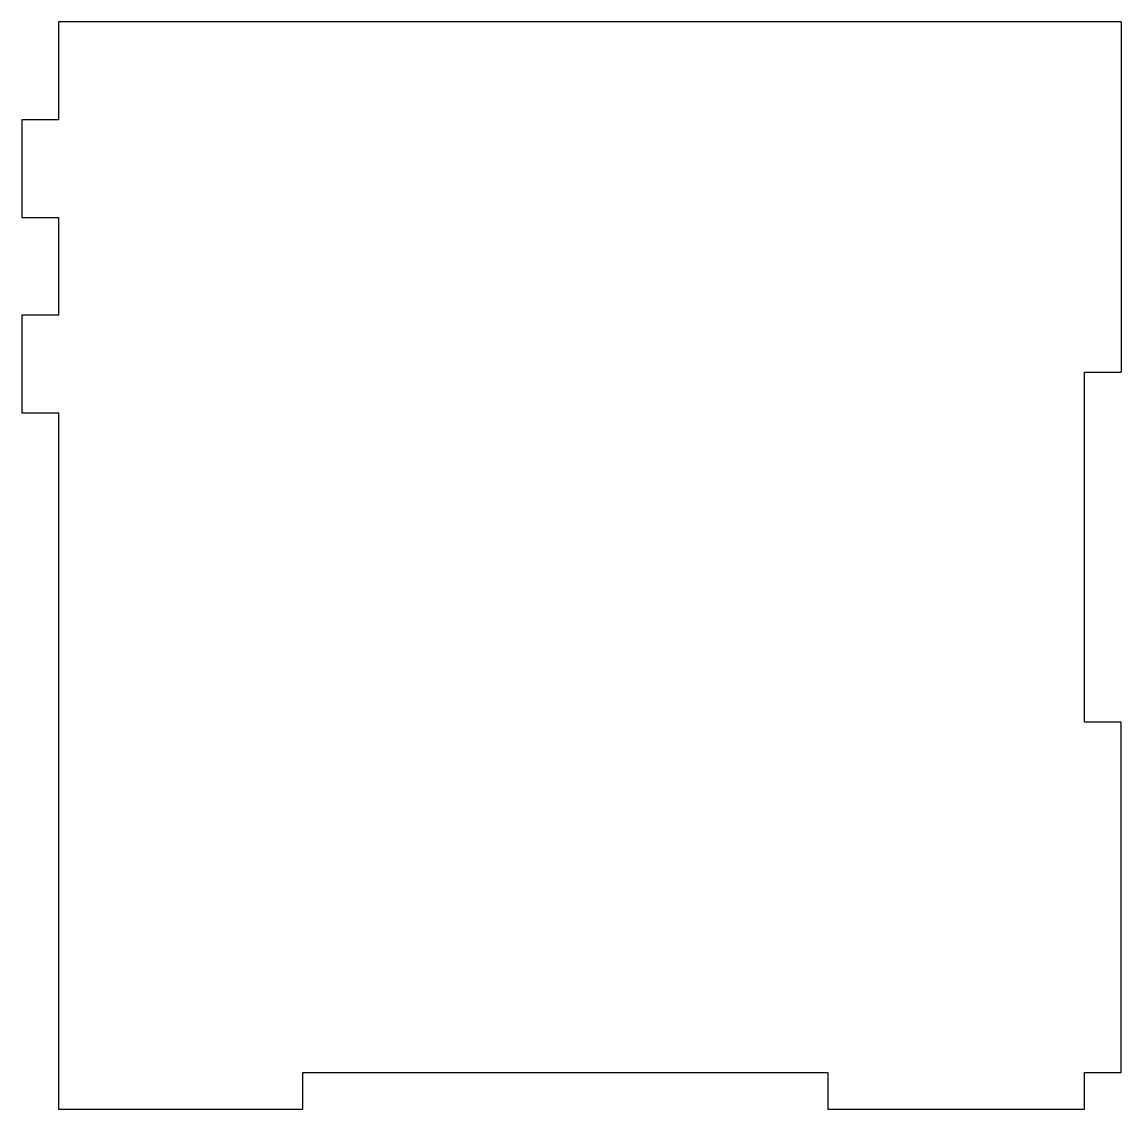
# Model space of a CAD drawing. Header units: millimetres. Extents: x 96 to 186, y 119.2 to 208.2.
import ezdxf

# ---------------------------------------------------------------- set-up
doc = ezdxf.new("R2010")
doc.units = ezdxf.units.MM
doc.layers.get('0').update_dxf_attribs({"linetype": 'CONTINUOUS'})

msp = doc.modelspace()

# ---------------------------------------------------------------- linework, layer by layer
for p, q in [((186, 208.152), (99, 208.152)), ((99, 208.152), (99, 200.152)), ((186, 208.152), (186, 179.485)), ((99, 200.152), (96, 200.152)), ((96, 200.152), (96, 192.152)), ((96, 192.152), (99, 192.152)), ((99, 192.152), (99, 184.152)), ((99, 184.152), (96, 184.152)), ((96, 184.152), (96, 176.152)), ((183, 150.818), (183, 179.485)), ((183, 179.485), (186, 179.485)), ((96, 176.152), (99, 176.152)), ((99, 176.152), (99, 119.152)), ((186, 150.818), (183, 150.818)), ((186, 122.152), (186, 150.818)), ((119, 119.152), (119, 122.152)), ((119, 122.152), (162, 122.152)), ((162, 122.152), (162, 119.152)), ((183, 119.152), (183, 122.152)), ((183, 122.152), (186, 122.152)), ((99, 119.152), (119, 119.152)), ((162, 119.152), (183, 119.152))]:
    msp.add_line(p, q)

doc.saveas('drawing.dxf')
